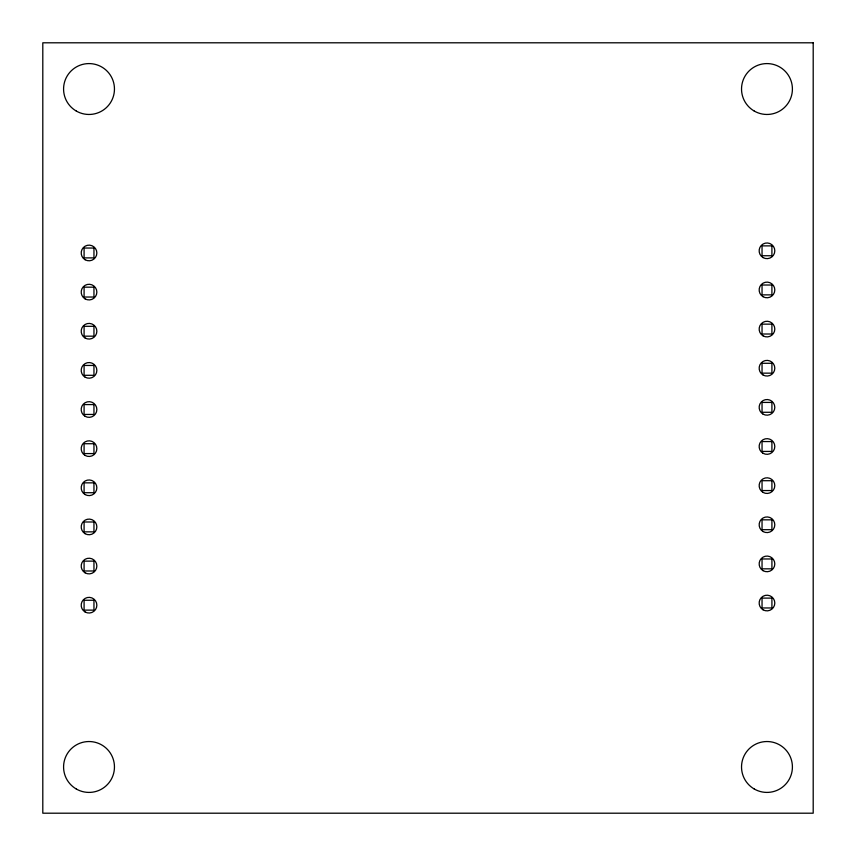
<?xml version="1.0" encoding="UTF-8"?>
<svg xmlns="http://www.w3.org/2000/svg" width="856" height="856" viewBox="0 0 856 856"><rect width="100%" height="100%" fill="white"/><g stroke="black" fill="none" stroke-linecap="round" stroke-linejoin="round"><path stroke-width="1.28" d="M813.2 42.8L42.8 42.8L42.8 813.2L813.2 813.2L813.2 42.8M771.909 245.875L762.043 245.875L762.043 255.741L771.909 255.741L771.909 245.875M93.957 248.037L84.091 248.037L84.091 257.891L93.957 257.891L93.957 248.037M771.909 285.016L762.043 285.016L762.043 294.871L771.909 294.871L771.909 285.016M93.957 287.167L84.091 287.167L84.091 297.032L93.957 297.032L93.957 287.167M771.909 324.146L762.043 324.146L762.043 334.011L771.909 334.011L771.909 324.146M93.957 326.307L84.091 326.307L84.091 336.173L93.957 336.173L93.957 326.307M771.909 363.286L762.043 363.286L762.043 373.152L771.909 373.152L771.909 363.286M93.957 365.448L84.091 365.448L84.091 375.303L93.957 375.303L93.957 365.448M771.909 402.427L762.043 402.427L762.043 412.282L771.909 412.282L771.909 402.427M93.957 404.578L84.091 404.578L84.091 414.443L93.957 414.443L93.957 404.578M771.909 441.557L762.043 441.557L762.043 451.422L771.909 451.422L771.909 441.557M93.957 443.718L84.091 443.718L84.091 453.573L93.957 453.573L93.957 443.718M771.909 480.698L762.043 480.698L762.043 490.552L771.909 490.552L771.909 480.698M93.957 482.848L84.091 482.848L84.091 492.714L93.957 492.714L93.957 482.848M771.909 519.827L762.043 519.827L762.043 529.693L771.909 529.693L771.909 519.827M93.957 521.989L84.091 521.989L84.091 531.854L93.957 531.854L93.957 521.989M771.909 558.968L762.043 558.968L762.043 568.833L771.909 568.833L771.909 558.968M93.957 561.129L84.091 561.129L84.091 570.984L93.957 570.984L93.957 561.129M771.909 598.109L762.043 598.109L762.043 607.963L771.909 607.963L771.909 598.109M93.957 600.259L84.091 600.259L84.091 610.125L93.957 610.125L93.957 600.259M85.108 377.154A7.832 7.832 0 0 0 96.856 370.37A7.832 7.832 0 0 0 85.108 363.597A7.832 7.832 0 0 0 85.108 377.154M85.108 416.294A7.832 7.832 0 0 0 96.856 409.51A7.832 7.832 0 0 0 85.108 402.727A7.832 7.832 0 0 0 85.108 416.294M85.108 572.835A7.832 7.832 0 0 0 96.856 566.051A7.832 7.832 0 0 0 85.108 559.278A7.832 7.832 0 0 0 85.108 572.835M85.108 533.695A7.832 7.832 0 0 0 96.856 526.922A7.832 7.832 0 0 0 85.108 520.138A7.832 7.832 0 0 0 85.108 533.695M85.108 494.565A7.832 7.832 0 0 0 96.856 487.781A7.832 7.832 0 0 0 85.108 481.008A7.832 7.832 0 0 0 85.108 494.565M85.108 455.424A7.832 7.832 0 0 0 96.856 448.651A7.832 7.832 0 0 0 85.108 441.867A7.832 7.832 0 0 0 85.108 455.424M754.254 111.055A25.434 25.434 0 0 0 792.41 89.024A25.434 25.434 0 0 0 754.254 66.993A25.434 25.434 0 0 0 754.254 111.055M85.108 611.976A7.832 7.832 0 0 0 96.856 605.192A7.832 7.832 0 0 0 85.108 598.408A7.832 7.832 0 0 0 85.108 611.976M76.302 789.007A25.434 25.434 0 0 0 114.458 766.976A25.434 25.434 0 0 0 76.302 744.945A25.434 25.434 0 0 0 76.302 789.007M754.254 789.007A25.434 25.434 0 0 0 792.41 766.976A25.434 25.434 0 0 0 754.254 744.945A25.434 25.434 0 0 0 754.254 789.007M76.302 111.055A25.434 25.434 0 0 0 114.458 89.024A25.434 25.434 0 0 0 76.302 66.993A25.434 25.434 0 0 0 76.302 111.055M763.06 296.722A7.832 7.832 0 0 0 774.808 289.949A7.832 7.832 0 0 0 763.06 283.165A7.832 7.832 0 0 0 763.06 296.722M763.06 335.862A7.832 7.832 0 0 0 774.808 329.079A7.832 7.832 0 0 0 763.06 322.305A7.832 7.832 0 0 0 763.06 335.862M763.06 374.992A7.832 7.832 0 0 0 774.808 368.219A7.832 7.832 0 0 0 763.06 361.435A7.832 7.832 0 0 0 763.06 374.992M763.06 414.133A7.832 7.832 0 0 0 774.808 407.349A7.832 7.832 0 0 0 763.06 400.576A7.832 7.832 0 0 0 763.06 414.133M763.06 453.273A7.832 7.832 0 0 0 774.808 446.49A7.832 7.832 0 0 0 763.06 439.706A7.832 7.832 0 0 0 763.06 453.273M763.06 492.403A7.832 7.832 0 0 0 774.808 485.63A7.832 7.832 0 0 0 763.06 478.846A7.832 7.832 0 0 0 763.06 492.403M85.108 338.013A7.832 7.832 0 0 0 96.856 331.24A7.832 7.832 0 0 0 85.108 324.456A7.832 7.832 0 0 0 85.108 338.013M85.108 298.883A7.832 7.832 0 0 0 96.856 292.099A7.832 7.832 0 0 0 85.108 285.326A7.832 7.832 0 0 0 85.108 298.883M85.108 259.743A7.832 7.832 0 0 0 96.856 252.969A7.832 7.832 0 0 0 85.108 246.186A7.832 7.832 0 0 0 85.108 259.743M763.06 257.592A7.832 7.832 0 0 0 774.808 250.808A7.832 7.832 0 0 0 763.06 244.024A7.832 7.832 0 0 0 763.06 257.592M763.06 531.544A7.832 7.832 0 0 0 774.808 524.76A7.832 7.832 0 0 0 763.06 517.987A7.832 7.832 0 0 0 763.06 531.544M763.06 570.674A7.832 7.832 0 0 0 774.808 563.901A7.832 7.832 0 0 0 763.06 557.117A7.832 7.832 0 0 0 763.06 570.674M763.06 609.814A7.832 7.832 0 0 0 774.808 603.031A7.832 7.832 0 0 0 763.06 596.258A7.832 7.832 0 0 0 763.06 609.814"/></g></svg>
